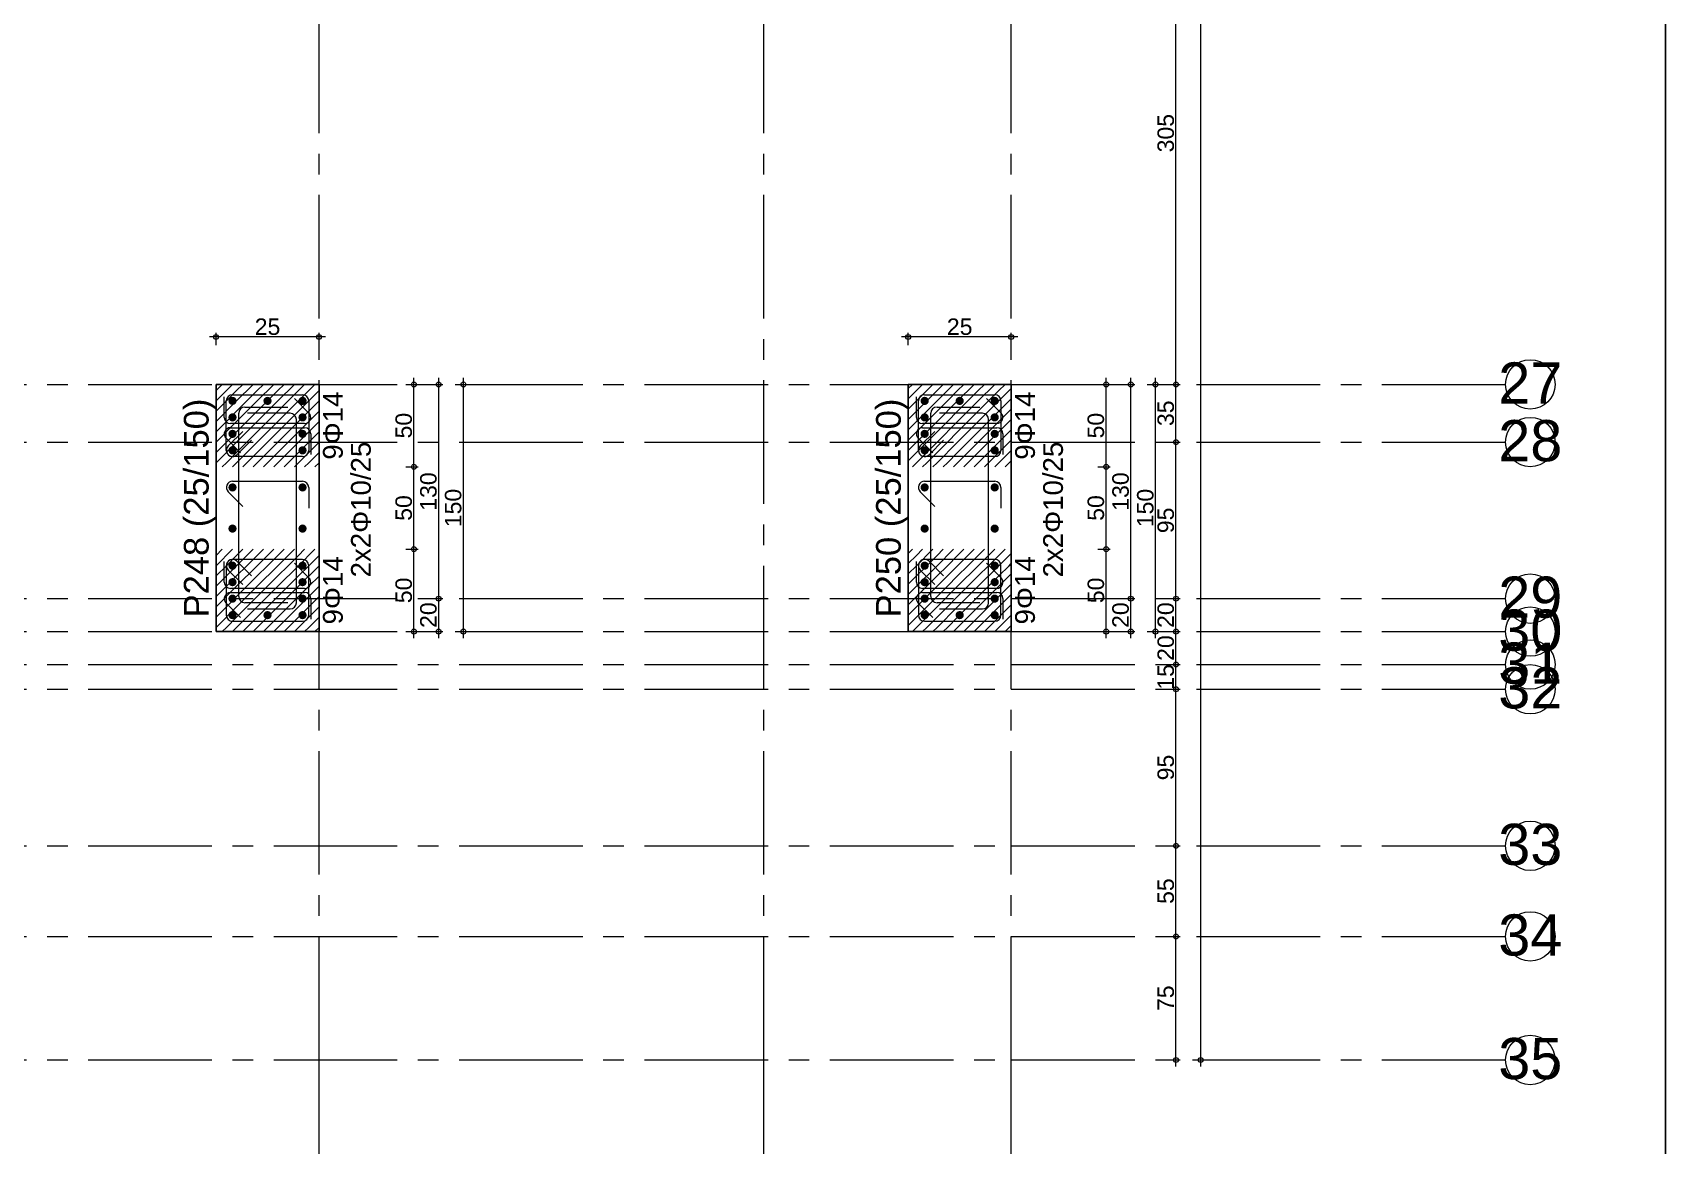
# Model space of a CAD drawing. Header units: millimetres. Extents: x 2232 to 85269, y -3593 to 5869.
# Drawn here: x 31456 to 32447, y 3110 to 3785 of the extents above; entities that cross this region are included whole.
import ezdxf

# ---------------------------------------------------------------- set-up
doc = ezdxf.new("R2010")
doc.units = ezdxf.units.MM
doc.linetypes.add('CENTER2', pattern=[112.5, 75, -12.5, 12.5, -12.5])
doc.linetypes.add('DASHDOT2', pattern=[12.7, 6.35, -3.175, 0, -3.175])
doc.layers.add('aks', color=251, linetype='DASHDOT2', lineweight=35)
for name, color, linetype in [('Donatı Yazısı', 7, 'Continuous'), ('Donatı Çizgisi', 7, 'Continuous'), ('Kolon', 7, 'Continuous'), ('Ölçülendirme', 7, 'Continuous')]:
    doc.layers.add(name, color=color, linetype=linetype)
doc.styles.add('arial_1_18', font='arial.ttf', dxfattribs={"height": 0.2})

# ---------------------------------------------------------------- blocks, each defined once
blk = doc.blocks.new('IDE999Entity6900')
at = {"layer": 'aks', "color": 250, "linetype": 'CENTER2', "lineweight": 5}
for points in [[(21382.48, 200), (21382.48, 2530)], [(21382.48, -100), (21382.48, 200)]]:
    blk.add_lwpolyline(points, dxfattribs=at)
blk = doc.blocks.new('IDE999Entity6901')
at = {"layer": 'aks', "color": 250, "linetype": 'CENTER2', "lineweight": 5}
for points in [[(21532.48, 200), (21532.48, 2530)], [(21532.48, -100), (21532.48, 200)]]:
    blk.add_lwpolyline(points, dxfattribs=at)
blk = doc.blocks.new('IDE999Entity6902')
at = {"layer": 'aks', "color": 250, "linetype": 'CENTER2', "lineweight": 5}
for points in [[(21112.48, 200), (21112.48, 2530)], [(21112.48, -100), (21112.48, 200)]]:
    blk.add_lwpolyline(points, dxfattribs=at)

msp = doc.modelspace()

# ---------------------------------------------------------------- hatches: boundary and pattern name
at = {"layer": 'Donatı Çizgisi', "linetype": 'Continuous', "lineweight": 5}
h = msp.add_hatch(color=5, dxfattribs=at)
edge = h.paths.add_edge_path(flags=0)
edge.add_arc((31577.66, 3561.37), 2.5, 0, 360)
h = msp.add_hatch(color=5, dxfattribs=at)
edge = h.paths.add_edge_path(flags=0)
edge.add_arc((31598.91, 3561.37), 2.5, 0, 360)
h = msp.add_hatch(color=5, dxfattribs=at)
edge = h.paths.add_edge_path(flags=0)
edge.add_arc((31620.16, 3561.37), 2.5, 0, 360)
h = msp.add_hatch(color=5, dxfattribs=at)
edge = h.paths.add_edge_path(flags=0)
edge.add_arc((31997.66, 3561.37), 2.5, 0, 360)
h = msp.add_hatch(color=5, dxfattribs=at)
edge = h.paths.add_edge_path(flags=0)
edge.add_arc((32018.91, 3561.37), 2.5, 0, 360)
h = msp.add_hatch(color=5, dxfattribs=at)
edge = h.paths.add_edge_path(flags=0)
edge.add_arc((32040.16, 3561.37), 2.5, 0, 360)
h = msp.add_hatch(color=5, dxfattribs=at)
edge = h.paths.add_edge_path(flags=0)
edge.add_arc((31577.66, 3551.37), 2.5, 0, 360)
h = msp.add_hatch(color=5, dxfattribs=at)
edge = h.paths.add_edge_path(flags=0)
edge.add_arc((31620.16, 3551.37), 2.5, 0, 360)
h = msp.add_hatch(color=5, dxfattribs=at)
edge = h.paths.add_edge_path(flags=0)
edge.add_arc((31997.66, 3551.37), 2.5, 0, 360)
h = msp.add_hatch(color=5, dxfattribs=at)
edge = h.paths.add_edge_path(flags=0)
edge.add_arc((32040.16, 3551.37), 2.5, 0, 360)
h = msp.add_hatch(color=5, dxfattribs=at)
edge = h.paths.add_edge_path(flags=0)
edge.add_arc((31577.66, 3541.37), 2.5, 0, 360)
h = msp.add_hatch(color=5, dxfattribs=at)
edge = h.paths.add_edge_path(flags=0)
edge.add_arc((31620.16, 3541.37), 2.5, 0, 360)
h = msp.add_hatch(color=5, dxfattribs=at)
edge = h.paths.add_edge_path(flags=0)
edge.add_arc((31997.66, 3541.37), 2.5, 0, 360)
h = msp.add_hatch(color=5, dxfattribs=at)
edge = h.paths.add_edge_path(flags=0)
edge.add_arc((32040.16, 3541.37), 2.5, 0, 360)
h = msp.add_hatch(color=5, dxfattribs=at)
edge = h.paths.add_edge_path(flags=0)
edge.add_arc((31577.66, 3531.37), 2.5, 0, 360)
h = msp.add_hatch(color=5, dxfattribs=at)
edge = h.paths.add_edge_path(flags=0)
edge.add_arc((31620.16, 3531.37), 2.5, 0, 360)
h = msp.add_hatch(color=5, dxfattribs=at)
edge = h.paths.add_edge_path(flags=0)
edge.add_arc((31997.66, 3531.37), 2.5, 0, 360)
h = msp.add_hatch(color=5, dxfattribs=at)
edge = h.paths.add_edge_path(flags=0)
edge.add_arc((32040.16, 3531.37), 2.5, 0, 360)
h = msp.add_hatch(color=5, dxfattribs=at)
edge = h.paths.add_edge_path(flags=0)
edge.add_arc((31577.66, 3508.87), 2.5, 0, 360)
h = msp.add_hatch(color=5, dxfattribs=at)
edge = h.paths.add_edge_path(flags=0)
edge.add_arc((31620.16, 3508.87), 2.5, 0, 360)
h = msp.add_hatch(color=5, dxfattribs=at)
edge = h.paths.add_edge_path(flags=0)
edge.add_arc((31997.66, 3508.87), 2.5, 0, 360)
h = msp.add_hatch(color=5, dxfattribs=at)
edge = h.paths.add_edge_path(flags=0)
edge.add_arc((32040.16, 3508.87), 2.5, 0, 360)
h = msp.add_hatch(color=5, dxfattribs=at)
edge = h.paths.add_edge_path(flags=0)
edge.add_arc((31577.66, 3483.87), 2.5, 0, 360)
h = msp.add_hatch(color=5, dxfattribs=at)
edge = h.paths.add_edge_path(flags=0)
edge.add_arc((31620.16, 3483.87), 2.5, 0, 360)
h = msp.add_hatch(color=5, dxfattribs=at)
edge = h.paths.add_edge_path(flags=0)
edge.add_arc((31997.66, 3483.87), 2.5, 0, 360)
h = msp.add_hatch(color=5, dxfattribs=at)
edge = h.paths.add_edge_path(flags=0)
edge.add_arc((32040.16, 3483.87), 2.5, 0, 360)
h = msp.add_hatch(color=5, dxfattribs=at)
edge = h.paths.add_edge_path(flags=0)
edge.add_arc((31577.66, 3461.37), 2.5, 0, 360)
h = msp.add_hatch(color=5, dxfattribs=at)
edge = h.paths.add_edge_path(flags=0)
edge.add_arc((31620.16, 3461.37), 2.5, 0, 360)
h = msp.add_hatch(color=5, dxfattribs=at)
edge = h.paths.add_edge_path(flags=0)
edge.add_arc((31997.66, 3461.37), 2.5, 0, 360)
h = msp.add_hatch(color=5, dxfattribs=at)
edge = h.paths.add_edge_path(flags=0)
edge.add_arc((32040.16, 3461.37), 2.5, 0, 360)
h = msp.add_hatch(color=5, dxfattribs=at)
edge = h.paths.add_edge_path(flags=0)
edge.add_arc((31577.66, 3451.37), 2.5, 0, 360)
h = msp.add_hatch(color=5, dxfattribs=at)
edge = h.paths.add_edge_path(flags=0)
edge.add_arc((31620.16, 3451.37), 2.5, 0, 360)
h = msp.add_hatch(color=5, dxfattribs=at)
edge = h.paths.add_edge_path(flags=0)
edge.add_arc((31997.66, 3451.37), 2.5, 0, 360)
h = msp.add_hatch(color=5, dxfattribs=at)
edge = h.paths.add_edge_path(flags=0)
edge.add_arc((32040.16, 3451.37), 2.5, 0, 360)
h = msp.add_hatch(color=5, dxfattribs=at)
edge = h.paths.add_edge_path(flags=0)
edge.add_arc((31577.66, 3441.37), 2.5, 0, 360)
h = msp.add_hatch(color=5, dxfattribs=at)
edge = h.paths.add_edge_path(flags=0)
edge.add_arc((31620.16, 3441.37), 2.5, 0, 360)
h = msp.add_hatch(color=5, dxfattribs=at)
edge = h.paths.add_edge_path(flags=0)
edge.add_arc((31997.66, 3441.37), 2.5, 0, 360)
h = msp.add_hatch(color=5, dxfattribs=at)
edge = h.paths.add_edge_path(flags=0)
edge.add_arc((32040.16, 3441.37), 2.5, 0, 360)
h = msp.add_hatch(color=5, dxfattribs=at)
edge = h.paths.add_edge_path(flags=0)
edge.add_arc((31577.66, 3431.37), 2.5, 0, 360)
h = msp.add_hatch(color=5, dxfattribs=at)
edge = h.paths.add_edge_path(flags=0)
edge.add_arc((31598.91, 3431.37), 2.5, 0, 360)
h = msp.add_hatch(color=5, dxfattribs=at)
edge = h.paths.add_edge_path(flags=0)
edge.add_arc((31620.16, 3431.37), 2.5, 0, 360)
h = msp.add_hatch(color=5, dxfattribs=at)
edge = h.paths.add_edge_path(flags=0)
edge.add_arc((31997.66, 3431.37), 2.5, 0, 360)
h = msp.add_hatch(color=5, dxfattribs=at)
edge = h.paths.add_edge_path(flags=0)
edge.add_arc((32018.91, 3431.37), 2.5, 0, 360)
h = msp.add_hatch(color=5, dxfattribs=at)
edge = h.paths.add_edge_path(flags=0)
edge.add_arc((32040.16, 3431.37), 2.5, 0, 360)

# ---------------------------------------------------------------- linework, layer by layer
msp.add_line((32447.11, 5868.75), (32447.11, 1368.75))
at = {"layer": 'aks', "color": 250, "linetype": 'CENTER2', "lineweight": 5}
for points in [[(28790.16, 3571.37), (32050.16, 3571.37)], [(32050.16, 3571.37), (32350.16, 3571.37)], [(28790.16, 3536.37), (32050.16, 3536.37)], [(32050.16, 3536.37), (32350.16, 3536.37)], [(28790.16, 3441.37), (32050.16, 3441.37)], [(32050.16, 3441.37), (32350.16, 3441.37)], [(28790.16, 3421.37), (32050.16, 3421.37)], [(32050.16, 3421.37), (32350.16, 3421.37)], [(28790.16, 3401.37), (32050.16, 3401.37)], [(32050.16, 3401.37), (32350.16, 3401.37)], [(28790.16, 3386.37), (32050.16, 3386.37)], [(32050.16, 3386.37), (32350.16, 3386.37)], [(28790.16, 3291.37), (32050.16, 3291.37)], [(32050.16, 3291.37), (32350.16, 3291.37)], [(28790.16, 3236.37), (32050.16, 3236.37)], [(32050.16, 3236.37), (32350.16, 3236.37)], [(28790.16, 3161.37), (32050.16, 3161.37)], [(32050.16, 3161.37), (32350.16, 3161.37)]]:
    msp.add_lwpolyline(points, dxfattribs=at)
at = {"layer": 'aks', "color": 30, "linetype": 'Continuous', "lineweight": 5}
for centre in [(32365.16, 3571.37), (32365.16, 3536.37), (32365.16, 3441.37), (32365.16, 3421.37), (32365.16, 3401.37), (32365.16, 3386.37), (32365.16, 3291.37), (32365.16, 3236.37), (32365.16, 3161.37)]:
    msp.add_circle(centre, 15, dxfattribs=at)
at = {"layer": 'Donatı Çizgisi', "color": 1, "linetype": 'Continuous', "lineweight": 5}
for points in [[(31572.66, 3551.37), (31572.66, 3563.87)], [(31585.16, 3557.62), (31611.16, 3557.62)], [(31615.22, 3562.86), (31624.06, 3554.02)], [(31992.66, 3551.37), (31992.66, 3563.87)], [(32005.16, 3557.62), (32031.16, 3557.62)], [(32035.22, 3562.86), (32044.06, 3554.02)], [(31621.41, 3547.62), (31576.41, 3547.62)], [(31581.41, 3442.62), (31581.41, 3553.87)], [(31612.66, 3553.87), (31586.66, 3553.87)], [(31616.41, 3438.87), (31616.41, 3550.12)], [(32041.41, 3547.62), (31996.41, 3547.62)], [(32001.41, 3442.62), (32001.41, 3553.87)], [(32032.66, 3553.87), (32006.66, 3553.87)], [(32036.41, 3438.87), (32036.41, 3550.12)], [(31582.59, 3529.88), (31573.75, 3538.72)], [(31576.41, 3545.12), (31621.41, 3545.12)], [(31625.16, 3541.37), (31625.16, 3528.87)], [(32002.59, 3529.88), (31993.75, 3538.72)], [(31996.41, 3545.12), (32041.41, 3545.12)], [(32045.16, 3541.37), (32045.16, 3528.87)], [(31577.66, 3512.62), (31620.16, 3512.62)], [(31623.91, 3508.87), (31623.91, 3496.37)], [(31997.66, 3512.62), (32040.16, 3512.62)], [(32043.91, 3508.87), (32043.91, 3496.37)], [(31583.84, 3497.38), (31575, 3506.22)], [(32003.84, 3497.38), (31995, 3506.22)], [(31572.66, 3451.37), (31572.66, 3463.87)], [(31615.22, 3462.86), (31624.06, 3454.02)], [(31992.66, 3451.37), (31992.66, 3463.87)], [(32035.22, 3462.86), (32044.06, 3454.02)], [(31582.59, 3429.88), (31573.75, 3438.72)], [(31621.41, 3447.62), (31576.41, 3447.62)], [(31576.41, 3445.12), (31621.41, 3445.12)], [(31611.16, 3438.87), (31585.16, 3438.87)], [(31625.16, 3441.37), (31625.16, 3428.87)], [(32002.59, 3429.88), (31993.75, 3438.72)], [(32041.41, 3447.62), (31996.41, 3447.62)], [(31996.41, 3445.12), (32041.41, 3445.12)], [(32031.16, 3438.87), (32005.16, 3438.87)], [(32045.16, 3441.37), (32045.16, 3428.87)], [(31586.66, 3435.12), (31612.66, 3435.12)], [(32006.66, 3435.12), (32032.66, 3435.12)]]:
    msp.add_lwpolyline(points, dxfattribs=at)
at = {"layer": 'Donatı Çizgisi', "color": 5, "linetype": 'Continuous', "lineweight": 5}
for points in [[(31573.91, 3531.37), (31573.91, 3561.37)], [(31577.66, 3565.12), (31620.16, 3565.12)], [(31623.91, 3561.37), (31623.91, 3531.37)], [(31993.91, 3531.37), (31993.91, 3561.37)], [(31997.66, 3565.12), (32040.16, 3565.12)], [(32043.91, 3561.37), (32043.91, 3531.37)], [(31575, 3534.02), (31583.84, 3542.86)], [(31589.15, 3537.56), (31580.31, 3528.72)], [(31995, 3534.02), (32003.84, 3542.86)], [(32009.15, 3537.56), (32000.31, 3528.72)], [(31620.16, 3527.62), (31577.66, 3527.62)], [(32040.16, 3527.62), (31997.66, 3527.62)], [(31573.91, 3461.37), (31573.91, 3431.37)], [(31575, 3458.72), (31583.84, 3449.88)], [(31620.16, 3465.12), (31577.66, 3465.12)], [(31589.15, 3455.18), (31580.31, 3464.02)], [(31623.91, 3431.37), (31623.91, 3461.37)], [(31993.91, 3461.37), (31993.91, 3431.37)], [(31995, 3458.72), (32003.84, 3449.88)], [(32040.16, 3465.12), (31997.66, 3465.12)], [(32009.15, 3455.18), (32000.31, 3464.02)], [(32043.91, 3431.37), (32043.91, 3461.37)], [(31577.66, 3427.62), (31620.16, 3427.62)], [(31997.66, 3427.62), (32040.16, 3427.62)]]:
    msp.add_lwpolyline(points, dxfattribs=at)
for centre, start, end in [((31577.66, 3561.37), 90, 180), ((31620.16, 3561.37), 0, 90), ((31997.66, 3561.37), 90, 180), ((32040.16, 3561.37), 0, 90), ((31577.66, 3531.37), 135, 270), ((31577.66, 3531.37), 180, 315), ((31620.16, 3531.37), 270, 0), ((31997.66, 3531.37), 135, 270), ((31997.66, 3531.37), 180, 315), ((32040.16, 3531.37), 270, 0), ((31577.66, 3461.37), 45, 180), ((31577.66, 3461.37), 90, 225), ((31620.16, 3461.37), 0, 90), ((31997.66, 3461.37), 45, 180), ((31997.66, 3461.37), 90, 225), ((32040.16, 3461.37), 0, 90), ((31577.66, 3431.37), 180, 270), ((31620.16, 3431.37), 270, 0), ((31997.66, 3431.37), 180, 270), ((32040.16, 3431.37), 270, 0)]:
    msp.add_arc(centre, 3.75, start, end, dxfattribs=at)
at = {"layer": 'Donatı Çizgisi', "color": 1, "linetype": 'Continuous', "lineweight": 5}
for centre, start, end in [((31585.16, 3553.87), 90, 180), ((32005.16, 3553.87), 90, 180), ((31576.41, 3551.37), 180, 270), ((31612.66, 3550.12), 0, 90), ((31621.41, 3551.37), 270, 45), ((31996.41, 3551.37), 180, 270), ((32032.66, 3550.12), 0, 90), ((32041.41, 3551.37), 270, 45), ((31576.41, 3541.37), 90, 225), ((31621.41, 3541.37), 0, 90), ((31996.41, 3541.37), 90, 225), ((32041.41, 3541.37), 0, 90), ((31577.66, 3508.87), 90, 225), ((31620.16, 3508.87), 0, 90), ((31997.66, 3508.87), 90, 225), ((32040.16, 3508.87), 0, 90), ((31576.41, 3451.37), 180, 270), ((31621.41, 3451.37), 270, 45), ((31996.41, 3451.37), 180, 270), ((32041.41, 3451.37), 270, 45), ((31576.41, 3441.37), 90, 225), ((31585.16, 3442.62), 180, 270), ((31612.66, 3438.87), 270, 0), ((31621.41, 3441.37), 0, 90), ((31996.41, 3441.37), 90, 225), ((32005.16, 3442.62), 180, 270), ((32032.66, 3438.87), 270, 0), ((32041.41, 3441.37), 0, 90)]:
    msp.add_arc(centre, 3.75, start, end, dxfattribs=at)
at = {"layer": 'Kolon', "color": 251, "linetype": 'Continuous', "lineweight": -3}
for points in [[(31567.65, 3567.6), (31567.68, 3567.62)], [(31567.68, 3561.37), (31577.68, 3571.37)], [(31567.68, 3567.62), (31571.43, 3571.37)], [(31573.93, 3561.37), (31580.18, 3567.62)], [(31580.18, 3561.37), (31590.18, 3571.37)], [(31580.18, 3567.62), (31583.93, 3571.37)], [(31586.43, 3561.37), (31592.68, 3567.62)], [(31592.68, 3561.37), (31602.68, 3571.37)], [(31592.68, 3567.62), (31596.43, 3571.37)], [(31598.93, 3561.37), (31605.18, 3567.62)], [(31605.18, 3561.37), (31615.18, 3571.37)], [(31605.18, 3567.62), (31608.93, 3571.37)], [(31611.43, 3561.37), (31617.68, 3567.62)], [(31617.68, 3561.37), (31627.68, 3571.37)], [(31617.68, 3567.62), (31621.43, 3571.37)], [(31623.93, 3561.37), (31630.15, 3567.6)], [(31987.65, 3568.85), (31990.18, 3571.37)], [(31987.65, 3562.6), (31992.68, 3567.62)], [(31992.68, 3561.37), (32002.68, 3571.37)], [(31992.68, 3567.62), (31996.43, 3571.37)], [(31998.93, 3561.37), (32005.18, 3567.62)], [(32005.18, 3561.37), (32015.18, 3571.37)], [(32005.18, 3567.62), (32008.93, 3571.37)], [(32011.43, 3561.37), (32017.68, 3567.62)], [(32017.68, 3561.37), (32027.68, 3571.37)], [(32017.68, 3567.62), (32021.43, 3571.37)], [(32023.93, 3561.37), (32030.18, 3567.62)], [(32030.18, 3561.37), (32040.18, 3571.37)], [(32030.18, 3567.62), (32033.93, 3571.37)], [(32036.43, 3561.37), (32042.68, 3567.62)], [(32042.68, 3567.62), (32046.43, 3571.37)], [(32042.68, 3561.37), (32050.15, 3568.85)], [(31567.65, 3561.35), (31567.68, 3561.37)], [(31567.68, 3548.87), (31580.18, 3561.37)], [(31567.68, 3555.12), (31573.93, 3561.37)], [(31580.18, 3548.87), (31592.68, 3561.37)], [(31580.18, 3555.12), (31586.43, 3561.37)], [(31592.68, 3548.87), (31605.18, 3561.37)], [(31592.68, 3555.12), (31598.93, 3561.37)], [(31605.18, 3548.87), (31617.68, 3561.37)], [(31605.18, 3555.12), (31611.43, 3561.37)], [(31617.68, 3555.12), (31623.93, 3561.37)], [(31617.68, 3548.87), (31630.15, 3561.35)], [(31987.65, 3556.35), (31992.68, 3561.37)], [(31992.68, 3548.87), (32005.18, 3561.37)], [(31992.68, 3555.12), (31998.93, 3561.37)], [(32005.18, 3548.87), (32017.68, 3561.37)], [(32005.18, 3555.12), (32011.43, 3561.37)], [(32017.68, 3548.87), (32030.18, 3561.37)], [(32017.68, 3555.12), (32023.93, 3561.37)], [(32030.18, 3548.87), (32042.68, 3561.37)], [(32030.18, 3555.12), (32036.43, 3561.37)], [(32042.68, 3555.12), (32048.93, 3561.37)], [(32048.93, 3561.37), (32050.15, 3562.6)], [(31567.65, 3555.1), (31567.68, 3555.12)], [(31567.65, 3548.85), (31567.68, 3548.87)], [(31567.68, 3536.37), (31580.18, 3548.87)], [(31567.68, 3542.62), (31573.93, 3548.87)], [(31573.93, 3548.87), (31580.18, 3555.12)], [(31580.18, 3536.37), (31592.68, 3548.87)], [(31580.18, 3542.62), (31586.43, 3548.87)], [(31586.43, 3548.87), (31592.68, 3555.12)], [(31592.68, 3536.37), (31605.18, 3548.87)], [(31592.68, 3542.62), (31598.93, 3548.87)], [(31598.93, 3548.87), (31605.18, 3555.12)], [(31605.18, 3536.37), (31617.68, 3548.87)], [(31605.18, 3542.62), (31611.43, 3548.87)], [(31611.43, 3548.87), (31617.68, 3555.12)], [(31617.68, 3542.62), (31623.93, 3548.87)], [(31617.68, 3536.37), (31630.15, 3548.85)], [(31623.93, 3548.87), (31630.15, 3555.1)], [(31987.65, 3550.1), (31992.68, 3555.12)], [(31987.65, 3543.85), (31992.68, 3548.87)], [(31992.68, 3536.37), (32005.18, 3548.87)], [(31992.68, 3542.62), (31998.93, 3548.87)], [(31998.93, 3548.87), (32005.18, 3555.12)], [(32005.18, 3536.37), (32017.68, 3548.87)], [(32005.18, 3542.62), (32011.43, 3548.87)], [(32011.43, 3548.87), (32017.68, 3555.12)], [(32017.68, 3536.37), (32030.18, 3548.87)], [(32017.68, 3542.62), (32023.93, 3548.87)], [(32023.93, 3548.87), (32030.18, 3555.12)], [(32030.18, 3536.37), (32042.68, 3548.87)], [(32030.18, 3542.62), (32036.43, 3548.87)], [(32036.43, 3548.87), (32042.68, 3555.12)], [(32042.68, 3548.87), (32050.15, 3556.35)], [(32042.68, 3542.62), (32048.93, 3548.87)], [(32048.93, 3548.87), (32050.15, 3550.1)], [(31567.65, 3542.6), (31567.68, 3542.62)], [(31573.93, 3536.37), (31580.18, 3542.62)], [(31586.43, 3536.37), (31592.68, 3542.62)], [(31598.93, 3536.37), (31605.18, 3542.62)], [(31611.43, 3536.37), (31617.68, 3542.62)], [(31623.93, 3536.37), (31630.15, 3542.6)], [(31987.65, 3537.6), (31992.68, 3542.62)], [(31998.93, 3536.37), (32005.18, 3542.62)], [(32011.43, 3536.37), (32017.68, 3542.62)], [(32023.93, 3536.37), (32030.18, 3542.62)], [(32036.43, 3536.37), (32042.68, 3542.62)], [(32042.68, 3536.37), (32050.15, 3543.85)], [(32048.93, 3536.37), (32050.15, 3537.6)], [(31567.65, 3536.35), (31567.68, 3536.37)], [(31567.65, 3530.1), (31567.68, 3530.12)], [(31567.68, 3523.87), (31580.18, 3536.37)], [(31567.68, 3530.12), (31573.93, 3536.37)], [(31573.93, 3523.87), (31580.18, 3530.12)], [(31580.18, 3523.87), (31592.68, 3536.37)], [(31580.18, 3530.12), (31586.43, 3536.37)], [(31586.43, 3523.87), (31592.68, 3530.12)], [(31592.68, 3523.87), (31605.18, 3536.37)], [(31592.68, 3530.12), (31598.93, 3536.37)], [(31598.93, 3523.87), (31605.18, 3530.12)], [(31605.18, 3523.87), (31617.68, 3536.37)], [(31605.18, 3530.12), (31611.43, 3536.37)], [(31611.43, 3523.87), (31617.68, 3530.12)], [(31617.68, 3530.12), (31623.93, 3536.37)], [(31617.68, 3523.87), (31630.15, 3536.35)], [(31623.93, 3523.87), (31630.15, 3530.1)], [(31987.65, 3531.35), (31992.68, 3536.37)], [(31987.65, 3525.1), (31992.68, 3530.12)], [(31992.68, 3523.87), (32005.18, 3536.37)], [(31992.68, 3530.12), (31998.93, 3536.37)], [(31998.93, 3523.87), (32005.18, 3530.12)], [(32005.18, 3523.87), (32017.68, 3536.37)], [(32005.18, 3530.12), (32011.43, 3536.37)], [(32011.43, 3523.87), (32017.68, 3530.12)], [(32017.68, 3523.87), (32030.18, 3536.37)], [(32017.68, 3530.12), (32023.93, 3536.37)], [(32023.93, 3523.87), (32030.18, 3530.12)], [(32030.18, 3523.87), (32042.68, 3536.37)], [(32030.18, 3530.12), (32036.43, 3536.37)], [(32036.43, 3523.87), (32042.68, 3530.12)], [(32042.68, 3530.12), (32048.93, 3536.37)], [(32042.68, 3523.87), (32050.15, 3531.35)], [(31567.65, 3523.85), (31567.68, 3523.87)], [(31571.43, 3521.37), (31573.93, 3523.87)], [(31577.68, 3521.37), (31580.18, 3523.87)], [(31583.93, 3521.37), (31586.43, 3523.87)], [(31590.18, 3521.37), (31592.68, 3523.87)], [(31596.43, 3521.37), (31598.93, 3523.87)], [(31602.68, 3521.37), (31605.18, 3523.87)], [(31608.93, 3521.37), (31611.43, 3523.87)], [(31615.18, 3521.37), (31617.68, 3523.87)], [(31621.43, 3521.37), (31623.93, 3523.87)], [(31627.68, 3521.37), (31630.15, 3523.85)], [(31990.18, 3521.37), (31992.68, 3523.87)], [(31996.43, 3521.37), (31998.93, 3523.87)], [(32002.68, 3521.37), (32005.18, 3523.87)], [(32008.93, 3521.37), (32011.43, 3523.87)], [(32015.18, 3521.37), (32017.68, 3523.87)], [(32021.43, 3521.37), (32023.93, 3523.87)], [(32027.68, 3521.37), (32030.18, 3523.87)], [(32033.93, 3521.37), (32036.43, 3523.87)], [(32040.18, 3521.37), (32042.68, 3523.87)], [(32046.43, 3521.37), (32048.93, 3523.87)], [(32048.93, 3523.87), (32050.15, 3525.1)], [(31567.65, 3467.6), (31567.68, 3467.62)], [(31567.68, 3461.37), (31577.68, 3471.37)], [(31567.68, 3467.62), (31571.43, 3471.37)], [(31573.93, 3461.37), (31580.18, 3467.62)], [(31580.18, 3461.37), (31590.18, 3471.37)], [(31580.18, 3467.62), (31583.93, 3471.37)], [(31586.43, 3461.37), (31592.68, 3467.62)], [(31592.68, 3461.37), (31602.68, 3471.37)], [(31592.68, 3467.62), (31596.43, 3471.37)], [(31598.93, 3461.37), (31605.18, 3467.62)], [(31605.18, 3461.37), (31615.18, 3471.37)], [(31605.18, 3467.62), (31608.93, 3471.37)], [(31611.43, 3461.37), (31617.68, 3467.62)], [(31617.68, 3461.37), (31627.68, 3471.37)], [(31617.68, 3467.62), (31621.43, 3471.37)], [(31623.93, 3461.37), (31630.15, 3467.6)], [(31987.65, 3468.85), (31990.18, 3471.37)], [(31987.65, 3462.6), (31992.68, 3467.62)], [(31992.68, 3461.37), (32002.68, 3471.37)], [(31992.68, 3467.62), (31996.43, 3471.37)], [(31998.93, 3461.37), (32005.18, 3467.62)], [(32005.18, 3461.37), (32015.18, 3471.37)], [(32005.18, 3467.62), (32008.93, 3471.37)], [(32011.43, 3461.37), (32017.68, 3467.62)], [(32017.68, 3461.37), (32027.68, 3471.37)], [(32017.68, 3467.62), (32021.43, 3471.37)], [(32023.93, 3461.37), (32030.18, 3467.62)], [(32030.18, 3461.37), (32040.18, 3471.37)], [(32030.18, 3467.62), (32033.93, 3471.37)], [(32036.43, 3461.37), (32042.68, 3467.62)], [(32042.68, 3467.62), (32046.43, 3471.37)], [(32042.68, 3461.37), (32050.15, 3468.85)], [(31567.65, 3461.35), (31567.68, 3461.37)], [(31567.68, 3448.87), (31580.18, 3461.37)], [(31567.68, 3455.12), (31573.93, 3461.37)], [(31580.18, 3448.87), (31592.68, 3461.37)], [(31580.18, 3455.12), (31586.43, 3461.37)], [(31592.68, 3448.87), (31605.18, 3461.37)], [(31592.68, 3455.12), (31598.93, 3461.37)], [(31605.18, 3448.87), (31617.68, 3461.37)], [(31605.18, 3455.12), (31611.43, 3461.37)], [(31617.68, 3455.12), (31623.93, 3461.37)], [(31617.68, 3448.87), (31630.15, 3461.35)], [(31987.65, 3456.35), (31992.68, 3461.37)], [(31992.68, 3448.87), (32005.18, 3461.37)], [(31992.68, 3455.12), (31998.93, 3461.37)], [(32005.18, 3448.87), (32017.68, 3461.37)], [(32005.18, 3455.12), (32011.43, 3461.37)], [(32017.68, 3448.87), (32030.18, 3461.37)], [(32017.68, 3455.12), (32023.93, 3461.37)], [(32030.18, 3448.87), (32042.68, 3461.37)], [(32030.18, 3455.12), (32036.43, 3461.37)], [(32042.68, 3455.12), (32048.93, 3461.37)], [(32048.93, 3461.37), (32050.15, 3462.6)], [(31567.65, 3455.1), (31567.68, 3455.12)], [(31567.65, 3448.85), (31567.68, 3448.87)], [(31567.68, 3436.37), (31580.18, 3448.87)], [(31567.68, 3442.62), (31573.93, 3448.87)], [(31573.93, 3448.87), (31580.18, 3455.12)], [(31580.18, 3436.37), (31592.68, 3448.87)], [(31580.18, 3442.62), (31586.43, 3448.87)], [(31586.43, 3448.87), (31592.68, 3455.12)], [(31592.68, 3436.37), (31605.18, 3448.87)], [(31592.68, 3442.62), (31598.93, 3448.87)], [(31598.93, 3448.87), (31605.18, 3455.12)], [(31605.18, 3436.37), (31617.68, 3448.87)], [(31605.18, 3442.62), (31611.43, 3448.87)], [(31611.43, 3448.87), (31617.68, 3455.12)], [(31617.68, 3442.62), (31623.93, 3448.87)], [(31617.68, 3436.37), (31630.15, 3448.85)], [(31623.93, 3448.87), (31630.15, 3455.1)], [(31987.65, 3450.1), (31992.68, 3455.12)], [(31987.65, 3443.85), (31992.68, 3448.87)], [(31992.68, 3436.37), (32005.18, 3448.87)], [(31992.68, 3442.62), (31998.93, 3448.87)], [(31998.93, 3448.87), (32005.18, 3455.12)], [(32005.18, 3436.37), (32017.68, 3448.87)], [(32005.18, 3442.62), (32011.43, 3448.87)], [(32011.43, 3448.87), (32017.68, 3455.12)], [(32017.68, 3436.37), (32030.18, 3448.87)], [(32017.68, 3442.62), (32023.93, 3448.87)], [(32023.93, 3448.87), (32030.18, 3455.12)], [(32030.18, 3436.37), (32042.68, 3448.87)], [(32030.18, 3442.62), (32036.43, 3448.87)], [(32036.43, 3448.87), (32042.68, 3455.12)], [(32042.68, 3448.87), (32050.15, 3456.35)], [(32042.68, 3442.62), (32048.93, 3448.87)], [(32048.93, 3448.87), (32050.15, 3450.1)], [(31567.65, 3442.6), (31567.68, 3442.62)], [(31573.93, 3436.37), (31580.18, 3442.62)], [(31586.43, 3436.37), (31592.68, 3442.62)], [(31598.93, 3436.37), (31605.18, 3442.62)], [(31611.43, 3436.37), (31617.68, 3442.62)], [(31623.93, 3436.37), (31630.15, 3442.6)], [(31987.65, 3437.6), (31992.68, 3442.62)], [(31998.93, 3436.37), (32005.18, 3442.62)], [(32011.43, 3436.37), (32017.68, 3442.62)], [(32023.93, 3436.37), (32030.18, 3442.62)], [(32036.43, 3436.37), (32042.68, 3442.62)], [(32042.68, 3436.37), (32050.15, 3443.85)], [(31567.65, 3436.35), (31567.68, 3436.37)], [(31567.65, 3430.1), (31567.68, 3430.12)], [(31567.68, 3423.87), (31580.18, 3436.37)], [(31567.68, 3430.12), (31573.93, 3436.37)], [(31573.93, 3423.87), (31580.18, 3430.12)], [(31580.18, 3423.87), (31592.68, 3436.37)], [(31580.18, 3430.12), (31586.43, 3436.37)], [(31586.43, 3423.87), (31592.68, 3430.12)], [(31592.68, 3423.87), (31605.18, 3436.37)], [(31592.68, 3430.12), (31598.93, 3436.37)], [(31598.93, 3423.87), (31605.18, 3430.12)], [(31605.18, 3423.87), (31617.68, 3436.37)], [(31605.18, 3430.12), (31611.43, 3436.37)], [(31611.43, 3423.87), (31617.68, 3430.12)], [(31617.68, 3430.12), (31623.93, 3436.37)], [(31617.68, 3423.87), (31630.15, 3436.35)], [(31623.93, 3423.87), (31630.15, 3430.1)], [(31987.65, 3431.35), (31992.68, 3436.37)], [(31987.65, 3425.1), (31992.68, 3430.12)], [(31992.68, 3423.87), (32005.18, 3436.37)], [(31992.68, 3430.12), (31998.93, 3436.37)], [(31998.93, 3423.87), (32005.18, 3430.12)], [(32005.18, 3423.87), (32017.68, 3436.37)], [(32005.18, 3430.12), (32011.43, 3436.37)], [(32011.43, 3423.87), (32017.68, 3430.12)], [(32017.68, 3423.87), (32030.18, 3436.37)], [(32017.68, 3430.12), (32023.93, 3436.37)], [(32023.93, 3423.87), (32030.18, 3430.12)], [(32030.18, 3423.87), (32042.68, 3436.37)], [(32030.18, 3430.12), (32036.43, 3436.37)], [(32036.43, 3423.87), (32042.68, 3430.12)], [(32042.68, 3430.12), (32048.93, 3436.37)], [(32042.68, 3423.87), (32050.15, 3431.35)], [(32048.93, 3436.37), (32050.15, 3437.6)], [(31567.65, 3423.85), (31567.68, 3423.87)], [(31571.43, 3421.37), (31573.93, 3423.87)], [(31577.68, 3421.37), (31580.18, 3423.87)], [(31583.93, 3421.37), (31586.43, 3423.87)], [(31590.18, 3421.37), (31592.68, 3423.87)], [(31596.43, 3421.37), (31598.93, 3423.87)], [(31602.68, 3421.37), (31605.18, 3423.87)], [(31608.93, 3421.37), (31611.43, 3423.87)], [(31615.18, 3421.37), (31617.68, 3423.87)], [(31621.43, 3421.37), (31623.93, 3423.87)], [(31627.68, 3421.37), (31630.15, 3423.85)], [(31990.18, 3421.37), (31992.68, 3423.87)], [(31996.43, 3421.37), (31998.93, 3423.87)], [(32002.68, 3421.37), (32005.18, 3423.87)], [(32008.93, 3421.37), (32011.43, 3423.87)], [(32015.18, 3421.37), (32017.68, 3423.87)], [(32021.43, 3421.37), (32023.93, 3423.87)], [(32027.68, 3421.37), (32030.18, 3423.87)], [(32033.93, 3421.37), (32036.43, 3423.87)], [(32040.18, 3421.37), (32042.68, 3423.87)], [(32046.43, 3421.37), (32048.93, 3423.87)], [(32048.93, 3423.87), (32050.15, 3425.1)]]:
    msp.add_lwpolyline(points, dxfattribs=at)
at = {"layer": 'Kolon', "color": 33, "linetype": 'Continuous', "lineweight": -3}
for points in [[(31567.66, 3421.37), (31567.66, 3571.37)], [(31567.66, 3571.37), (31630.16, 3571.37)], [(31630.16, 3421.37), (31630.16, 3571.37)], [(31987.66, 3421.37), (31987.66, 3571.37)], [(31987.66, 3571.37), (32050.16, 3571.37)], [(32050.16, 3421.37), (32050.16, 3571.37)], [(31567.66, 3421.37), (31630.16, 3421.37)], [(31987.66, 3421.37), (32050.16, 3421.37)]]:
    msp.add_lwpolyline(points, dxfattribs=at)
at = {"layer": 'Ölçülendirme', "color": 5, "linetype": 'Continuous', "lineweight": 5}
for points in [[(32150.16, 3157.37), (32150.16, 5495.37)], [(32165.16, 3157.37), (32165.16, 5495.37)], [(31634.16, 3600.17), (31563.66, 3600.17)], [(31567.66, 3595.17), (31567.66, 3602.67)], [(31630.16, 3595.17), (31630.16, 3602.67)], [(32054.16, 3600.17), (31983.66, 3600.17)], [(31987.66, 3595.17), (31987.66, 3602.67)], [(32050.16, 3595.17), (32050.16, 3602.67)], [(31682.76, 3571.37), (31690.26, 3571.37)], [(31687.76, 3417.37), (31687.76, 3575.37)], [(31697.76, 3571.37), (31705.26, 3571.37)], [(31702.76, 3417.37), (31702.76, 3575.37)], [(31712.76, 3571.37), (31720.26, 3571.37)], [(31717.76, 3417.37), (31717.76, 3575.37)], [(32102.76, 3571.37), (32110.26, 3571.37)], [(32107.76, 3417.37), (32107.76, 3575.37)], [(32117.76, 3571.37), (32125.26, 3571.37)], [(32122.76, 3417.37), (32122.76, 3575.37)], [(32132.76, 3571.37), (32140.26, 3571.37)], [(32137.76, 3417.37), (32137.76, 3575.37)], [(32145.16, 3571.37), (32152.66, 3571.37)], [(32145.16, 3536.37), (32152.66, 3536.37)], [(31682.76, 3521.37), (31690.26, 3521.37)], [(32102.76, 3521.37), (32110.26, 3521.37)], [(31682.76, 3471.37), (31690.26, 3471.37)], [(32102.76, 3471.37), (32110.26, 3471.37)], [(31697.76, 3441.37), (31705.26, 3441.37)], [(32117.76, 3441.37), (32125.26, 3441.37)], [(32145.16, 3441.37), (32152.66, 3441.37)], [(31682.76, 3421.37), (31690.26, 3421.37)], [(31697.76, 3421.37), (31705.26, 3421.37)], [(31712.76, 3421.37), (31720.26, 3421.37)], [(32102.76, 3421.37), (32110.26, 3421.37)], [(32117.76, 3421.37), (32125.26, 3421.37)], [(32132.76, 3421.37), (32140.26, 3421.37)], [(32145.16, 3421.37), (32152.66, 3421.37)], [(32145.16, 3401.37), (32152.66, 3401.37)], [(32145.16, 3386.37), (32152.66, 3386.37)], [(32145.16, 3291.37), (32152.66, 3291.37)], [(32145.16, 3236.37), (32152.66, 3236.37)], [(32145.16, 3161.37), (32152.66, 3161.37)], [(32160.16, 3161.37), (32167.66, 3161.37)]]:
    msp.add_lwpolyline(points, dxfattribs=at)
for centre in [(31567.66, 3600.17), (31630.16, 3600.17), (31987.66, 3600.17), (32050.16, 3600.17), (31687.76, 3571.37), (31702.76, 3571.37), (31717.76, 3571.37), (32107.76, 3571.37), (32122.76, 3571.37), (32137.76, 3571.37), (32150.16, 3571.37), (32150.16, 3536.37), (31687.76, 3521.37), (32107.76, 3521.37), (31687.76, 3471.37), (32107.76, 3471.37), (31702.76, 3441.37), (32122.76, 3441.37), (32150.16, 3441.37), (31687.76, 3421.37), (31702.76, 3421.37), (31717.76, 3421.37), (32107.76, 3421.37), (32122.76, 3421.37), (32137.76, 3421.37), (32150.16, 3421.37), (32150.16, 3401.37), (32150.16, 3386.37), (32150.16, 3291.37), (32150.16, 3236.37), (32150.16, 3161.37), (32165.16, 3161.37)]:
    msp.add_circle(centre, 1.5, dxfattribs=at)

# ---------------------------------------------------------------- block references
at = {"layer": 'aks'}
for name in ['IDE999Entity6902', 'IDE999Entity6900', 'IDE999Entity6901']:
    msp.add_blockref(name, (10517.68, 2961.37), dxfattribs=at)

# ---------------------------------------------------------------- texts
at = {"layer": 'aks', "color": 1, "linetype": 'Continuous', "lineweight": 5, "style": 'arial_1_18'}
for s, p in [('27', (32345.73, 3559.74)), ('28', (32345.73, 3524.74)), ('29', (32345.73, 3429.74)), ('30', (32345.73, 3409.74)), ('31', (32345.73, 3389.74)), ('32', (32345.73, 3374.74)), ('33', (32345.73, 3279.74)), ('34', (32345.73, 3224.74)), ('35', (32345.73, 3149.74))]:
    msp.add_text(s, height=25, dxfattribs=at).set_placement(p)
at = {"layer": 'Donatı Yazısı', "color": 1, "linetype": 'Continuous', "lineweight": 5, "style": 'arial_1_18'}
for s, p in [('9Φ14', (31644.56, 3525.7)), ('9Φ14', (32064.56, 3525.7)), ('2x2Φ10/25', (31661.57, 3454.26)), ('2x2Φ10/25', (32081.57, 3454.26)), ('9Φ14', (31644.56, 3425.7)), ('9Φ14', (32064.56, 3425.7))]:
    msp.add_text(s, height=12, rotation=90, dxfattribs=at).set_placement(p)
at = {"layer": 'Kolon', "color": 1, "linetype": 'Continuous', "lineweight": 5, "style": 'arial_1_18'}
for s, p in [('P248 (25/150)', (31563.16, 3429.97)), ('P250 (25/150)', (31983.16, 3429.97))]:
    msp.add_text(s, height=15, rotation=90, dxfattribs=at).set_placement(p)
at = {"layer": 'Ölçülendirme', "color": 5, "linetype": 'Continuous', "lineweight": 5, "style": 'arial_1_18'}
for s, p in [('305', (32148.91, 3712.22)), ('35', (32148.91, 3546.1)), ('50', (31686.51, 3538.6)), ('50', (32106.51, 3538.6)), ('130', (31701.51, 3494.72)), ('130', (32121.51, 3494.72)), ('150', (31716.51, 3484.72)), ('150', (32136.51, 3484.72)), ('50', (31686.51, 3488.6)), ('50', (32106.51, 3488.6)), ('95', (32148.91, 3481.1)), ('50', (31686.51, 3438.6)), ('50', (32106.51, 3438.6)), ('20', (31701.51, 3423.6)), ('20', (32121.51, 3423.6)), ('20', (32148.91, 3423.6)), ('20', (32148.91, 3403.6)), ('15', (32148.91, 3386.1)), ('95', (32148.91, 3331.1)), ('55', (32148.91, 3256.1)), ('75', (32148.91, 3191.1))]:
    msp.add_text(s, height=10, rotation=90, dxfattribs=at).set_placement(p)
for p in [(31591.14, 3601.42), (32011.14, 3601.42)]:
    msp.add_text('25', height=10, dxfattribs=at).set_placement(p)

doc.saveas('drawing.dxf')
